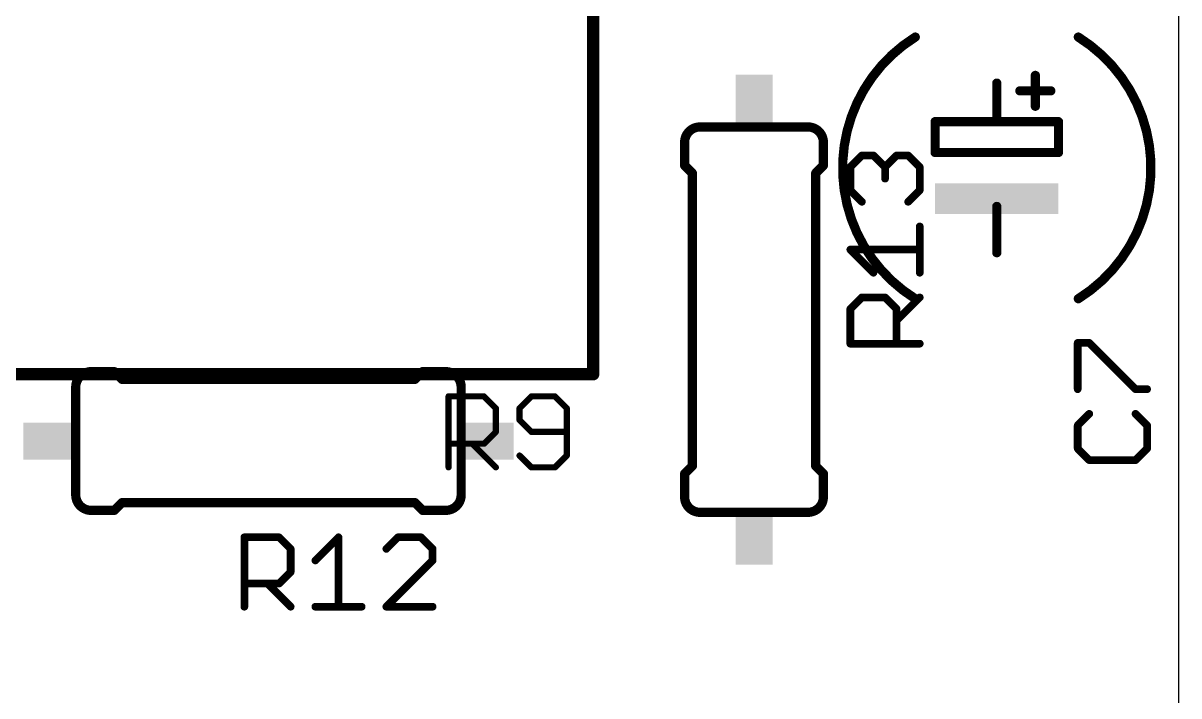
# Model space of a CAD drawing. Extents: x 0 to 70, y -10.8 to 60.8.
# Drawn here: x 50.96 to 70, y 36.3 to 47.39 of the extents above; entities that cross this region are included whole.
import ezdxf

# ---------------------------------------------------------------- set-up
doc = ezdxf.new("R2010")
doc.units = 0
for name, color, linetype in [('20', 7, 'CONTINUOUS'), ('21', 253, 'CONTINUOUS'), ('25', 253, 'CONTINUOUS')]:
    doc.layers.add(name, color=color, linetype=linetype)

# ---------------------------------------------------------------- blocks, each defined once
blk = doc.blocks.new('RECT')
blk.add_solid([(-0.5, -0.5), (0.5, -0.5), (-0.5, 0.5), (0.5, 0.5)])

msp = doc.modelspace()

# ---------------------------------------------------------------- linework, layer by layer
at = {"layer": '20'}
msp.add_line((70, 0), (70, 50), dxfattribs=at)
at = {"layer": '21'}
for points, const_width in [([(60.35, 50.7), (60.35, 41.6)], 0.2032), ([(67, 46.397), (67, 45.762)], 0.1524), ([(67.635, 46.524), (67.635, 46.016)], 0.1524), ([(67.381, 46.27), (67.889, 46.27)], 0.1524), ([(62.111, 45.675), (63.889, 45.675)], 0.1524), ([(67, 45.762), (65.984, 45.762)], 0.1524), ([(65.984, 45.762), (65.984, 45.254)], 0.1524), ([(68.016, 45.762), (67, 45.762)], 0.1524), ([(68.016, 45.254), (68.016, 45.762)], 0.1524), ([(61.857, 45.421), (61.857, 45.04)], 0.1524), ([(64.143, 45.421), (64.143, 45.04)], 0.1524), ([(65.984, 45.254), (68.016, 45.254)], 0.1524), ([(61.984, 44.913), (61.857, 45.04)], 0.1524), ([(61.984, 40.087), (61.984, 44.913)], 0.1524), ([(64.016, 44.913), (64.143, 45.04)], 0.1524), ([(64.016, 40.087), (64.016, 44.913)], 0.1524), ([(67, 44.365), (67, 43.603)], 0.1524), ([(52.079, 41.643), (52.46, 41.643)], 0.1524), ([(52.587, 41.516), (52.46, 41.643)], 0.1524), ([(57.413, 41.516), (57.54, 41.643)], 0.1524), ([(57.921, 41.643), (57.54, 41.643)], 0.1524), ([(60.35, 41.6), (43.65, 41.6)], 0.2032), ([(52.587, 41.516), (57.413, 41.516)], 0.1524), ([(51.825, 41.389), (51.825, 39.611)], 0.1524), ([(58.175, 41.389), (58.175, 39.611)], 0.1524), ([(61.984, 40.087), (61.857, 39.96)], 0.1524), ([(61.857, 39.579), (61.857, 39.96)], 0.1524), ([(64.016, 40.087), (64.143, 39.96)], 0.1524), ([(64.143, 39.579), (64.143, 39.96)], 0.1524), ([(52.079, 39.357), (52.46, 39.357)], 0.1524), ([(52.587, 39.484), (52.46, 39.357)], 0.1524), ([(52.587, 39.484), (57.413, 39.484)], 0.1524), ([(57.413, 39.484), (57.54, 39.357)], 0.1524), ([(57.921, 39.357), (57.54, 39.357)], 0.1524), ([(62.111, 39.325), (63.889, 39.325)], 0.1524)]:
    msp.add_lwpolyline(points, dxfattribs=dict(at, const_width=const_width))
for points, const_width in [([(65.6568, 47.1557, 0.5551), (65.6568, 42.8443)], 0.1524), ([(65.6769, 47.1234, 1), (65.6367, 47.188)], 0.0762), ([(68.3432, 42.8443, 0.5551), (68.3432, 47.1557)], 0.1524), ([(68.3633, 47.188, 1), (68.3231, 47.1234)], 0.0762), ([(67.0381, 46.397, 1), (66.9619, 46.397)], 0.0762), ([(67.6731, 46.524, 1), (67.5969, 46.524)], 0.0762), ([(67.381, 46.3081, 1), (67.381, 46.2319)], 0.0762), ([(67.889, 46.2319, 1), (67.889, 46.3081)], 0.0762), ([(67.5969, 46.016, 1), (67.6731, 46.016)], 0.0762), ([(62.111, 45.675, 0.4142), (61.857, 45.421)], 0.1524), ([(62.111, 45.7131, 1), (62.111, 45.6369)], 0.0762), ([(62.111, 45.6369, 1), (62.111, 45.7131)], 0.0762), ([(64.143, 45.421, 0.4142), (63.889, 45.675)], 0.1524), ([(63.889, 45.7131, 1), (63.889, 45.6369)], 0.0762), ([(63.889, 45.6369, 1), (63.889, 45.7131)], 0.0762), ([(65.984, 45.8001, 1), (65.984, 45.7239)], 0.0762), ([(66.0221, 45.762, 1), (65.9459, 45.762)], 0.0762), ([(67, 45.8001, 1), (67, 45.7239)], 0.0762), ([(66.9619, 45.762, 1), (67.0381, 45.762)], 0.0762), ([(67, 45.7239, 1), (67, 45.8001)], 0.0762), ([(68.0541, 45.762, 1), (67.9779, 45.762)], 0.0762), ([(68.016, 45.7239, 1), (68.016, 45.8001)], 0.0762), ([(61.8951, 45.421, 1), (61.8189, 45.421)], 0.0762), ([(61.8189, 45.421, 1), (61.8951, 45.421)], 0.0762), ([(64.1811, 45.421, 1), (64.1049, 45.421)], 0.0762), ([(64.1049, 45.421, 1), (64.1811, 45.421)], 0.0762), ([(65.984, 45.2921, 1), (65.984, 45.2159)], 0.0762), ([(68.016, 45.2159, 1), (68.016, 45.2921)], 0.0762), ([(65.9459, 45.254, 1), (66.0221, 45.254)], 0.0762), ([(67.9779, 45.254, 1), (68.0541, 45.254)], 0.0762), ([(61.8189, 45.04, 1), (61.8951, 45.04)], 0.0762), ([(61.8839, 45.0669, 1), (61.8301, 45.0131)], 0.0762), ([(62.0221, 44.913, 1), (61.9459, 44.913)], 0.0762), ([(61.9571, 44.8861, 1), (62.0109, 44.9399)], 0.0762), ([(64.0541, 44.913, 1), (63.9779, 44.913)], 0.0762), ([(63.9891, 44.9399, 1), (64.0429, 44.8861)], 0.0762), ([(64.1049, 45.04, 1), (64.1811, 45.04)], 0.0762), ([(64.1699, 45.0131, 1), (64.1161, 45.0669)], 0.0762), ([(67.0381, 44.365, 1), (66.9619, 44.365)], 0.0762), ([(66.9619, 43.603, 1), (67.0381, 43.603)], 0.0762), ([(65.6367, 42.812, 1), (65.6769, 42.8766)], 0.0762), ([(68.3231, 42.8766, 1), (68.3633, 42.812)], 0.0762), ([(52.079, 41.643, 0.4142), (51.825, 41.389)], 0.1524), ([(52.079, 41.6811, 1), (52.079, 41.6049)], 0.0762), ([(52.079, 41.6049, 1), (52.079, 41.6811)], 0.0762), ([(52.4869, 41.6699, 1), (52.4331, 41.6161)], 0.0762), ([(52.46, 41.6049, 1), (52.46, 41.6811)], 0.0762), ([(57.54, 41.6811, 1), (57.54, 41.6049)], 0.0762), ([(57.5669, 41.6161, 1), (57.5131, 41.6699)], 0.0762), ([(58.175, 41.389, 0.4142), (57.921, 41.643)], 0.1524), ([(57.921, 41.6811, 1), (57.921, 41.6049)], 0.0762), ([(57.921, 41.6049, 1), (57.921, 41.6811)], 0.0762), ([(52.587, 41.5541, 1), (52.587, 41.4779)], 0.0762), ([(52.5601, 41.4891, 1), (52.6139, 41.5429)], 0.0762), ([(57.3861, 41.5429, 1), (57.4399, 41.4891)], 0.0762), ([(57.413, 41.4779, 1), (57.413, 41.5541)], 0.0762), ([(60.2992, 41.6, 1), (60.4008, 41.6)], 0.1016), ([(60.35, 41.5492, 1), (60.35, 41.6508)], 0.1016), ([(51.8631, 41.389, 1), (51.7869, 41.389)], 0.0762), ([(51.7869, 41.389, 1), (51.8631, 41.389)], 0.0762), ([(58.2131, 41.389, 1), (58.1369, 41.389)], 0.0762), ([(58.1369, 41.389, 1), (58.2131, 41.389)], 0.0762), ([(61.8951, 39.96, 1), (61.8189, 39.96)], 0.0762), ([(61.8301, 39.9869, 1), (61.8839, 39.9331)], 0.0762), ([(61.9459, 40.087, 1), (62.0221, 40.087)], 0.0762), ([(62.0109, 40.0601, 1), (61.9571, 40.1139)], 0.0762), ([(63.9779, 40.087, 1), (64.0541, 40.087)], 0.0762), ([(64.0429, 40.1139, 1), (63.9891, 40.0601)], 0.0762), ([(64.1811, 39.96, 1), (64.1049, 39.96)], 0.0762), ([(64.1161, 39.9331, 1), (64.1699, 39.9869)], 0.0762), ([(51.825, 39.611, 0.4142), (52.079, 39.357)], 0.1524), ([(51.8631, 39.611, 1), (51.7869, 39.611)], 0.0762), ([(51.7869, 39.611, 1), (51.8631, 39.611)], 0.0762), ([(57.921, 39.357, 0.4142), (58.175, 39.611)], 0.1524), ([(58.2131, 39.611, 1), (58.1369, 39.611)], 0.0762), ([(58.1369, 39.611, 1), (58.2131, 39.611)], 0.0762), ([(61.857, 39.579, 0.4142), (62.111, 39.325)], 0.1524), ([(61.8951, 39.579, 1), (61.8189, 39.579)], 0.0762), ([(61.8189, 39.579, 1), (61.8951, 39.579)], 0.0762), ([(63.889, 39.325, 0.4142), (64.143, 39.579)], 0.1524), ([(64.1811, 39.579, 1), (64.1049, 39.579)], 0.0762), ([(64.1049, 39.579, 1), (64.1811, 39.579)], 0.0762), ([(52.079, 39.3951, 1), (52.079, 39.3189)], 0.0762), ([(52.079, 39.3189, 1), (52.079, 39.3951)], 0.0762), ([(52.4331, 39.3839, 1), (52.4869, 39.3301)], 0.0762), ([(52.46, 39.3189, 1), (52.46, 39.3951)], 0.0762), ([(52.587, 39.5221, 1), (52.587, 39.4459)], 0.0762), ([(52.6139, 39.4571, 1), (52.5601, 39.5109)], 0.0762), ([(57.4399, 39.5109, 1), (57.3861, 39.4571)], 0.0762), ([(57.413, 39.4459, 1), (57.413, 39.5221)], 0.0762), ([(57.54, 39.3951, 1), (57.54, 39.3189)], 0.0762), ([(57.5131, 39.3301, 1), (57.5669, 39.3839)], 0.0762), ([(57.921, 39.3951, 1), (57.921, 39.3189)], 0.0762), ([(57.921, 39.3189, 1), (57.921, 39.3951)], 0.0762), ([(62.111, 39.3631, 1), (62.111, 39.2869)], 0.0762), ([(62.111, 39.2869, 1), (62.111, 39.3631)], 0.0762), ([(63.889, 39.3631, 1), (63.889, 39.2869)], 0.0762), ([(63.889, 39.2869, 1), (63.889, 39.3631)], 0.0762)]:
    msp.add_lwpolyline(points, format="xyb", dxfattribs=dict(at, const_width=const_width))
at = {"layer": '25'}
for points, const_width in [([(64.5866, 45.0139), (64.7772, 45.2046)], 0.127), ([(64.7772, 45.2046), (64.9679, 45.2046)], 0.127), ([(64.9679, 45.2046), (65.1586, 45.0139)], 0.127), ([(65.1586, 45.0139), (65.3492, 45.2046)], 0.127), ([(65.3492, 45.2046), (65.5399, 45.2046)], 0.127), ([(65.5399, 45.2046), (65.7305, 45.0139)], 0.127), ([(64.5866, 44.6326), (64.5866, 45.0139)], 0.127), ([(65.1586, 45.0139), (65.1586, 44.8233)], 0.127), ([(65.7305, 45.0139), (65.7305, 44.6326)], 0.127), ([(64.7772, 44.442), (64.5866, 44.6326)], 0.127), ([(65.7305, 44.6326), (65.5399, 44.442)], 0.127), ([(65.7305, 43.2727), (65.7305, 44.0353)], 0.127), ([(64.9679, 43.2727), (64.5866, 43.654)], 0.127), ([(64.5866, 43.654), (65.7305, 43.654)], 0.127), ([(64.5866, 42.6753), (64.7772, 42.866)], 0.127), ([(64.7772, 42.866), (65.1586, 42.866)], 0.127), ([(65.1586, 42.866), (65.3492, 42.6753)], 0.127), ([(65.3492, 42.4847), (65.7305, 42.866)], 0.127), ([(64.5866, 42.1034), (64.5866, 42.6753)], 0.127), ([(65.3492, 42.6753), (65.3492, 42.1034)], 0.127), ([(65.7305, 42.1034), (64.5866, 42.1034)], 0.127), ([(68.3326, 41.3541), (68.3326, 42.1167)], 0.127), ([(68.3326, 42.1167), (68.5232, 42.1167)], 0.127), ([(68.5232, 42.1167), (69.2859, 41.3541)], 0.127), ([(69.2859, 41.3541), (69.4765, 41.3541)], 0.127), ([(57.9671, 40.0658), (57.9671, 41.2351)], 0.1016), ([(57.9671, 41.2351), (58.5517, 41.2351)], 0.1016), ([(58.5517, 41.2351), (58.7466, 41.0402)], 0.1016), ([(59.3312, 41.2351), (59.1364, 41.0402)], 0.1016), ([(59.721, 41.2351), (59.3312, 41.2351)], 0.1016), ([(59.9159, 41.0402), (59.721, 41.2351)], 0.1016), ([(58.7466, 41.0402), (58.7466, 40.6504)], 0.1016), ([(59.1364, 41.0402), (59.1364, 40.8453)], 0.1016), ([(59.9159, 40.2606), (59.9159, 41.0402)], 0.1016), ([(68.5232, 40.9474), (68.3326, 40.7567)], 0.127), ([(69.4765, 40.7567), (69.2859, 40.9474)], 0.127), ([(59.1364, 40.8453), (59.3312, 40.6504)], 0.1016), ([(68.3326, 40.7567), (68.3326, 40.3754)], 0.127), ([(69.4765, 40.3754), (69.4765, 40.7567)], 0.127), ([(58.7466, 40.6504), (58.5517, 40.4555)], 0.1016), ([(59.3312, 40.6504), (59.9159, 40.6504)], 0.1016), ([(58.5517, 40.4555), (57.9671, 40.4555)], 0.1016), ([(58.3568, 40.4555), (58.7466, 40.0658)], 0.1016), ([(68.3326, 40.3754), (68.5232, 40.1848)], 0.127), ([(69.2859, 40.1848), (69.4765, 40.3754)], 0.127), ([(59.1364, 40.2606), (59.3312, 40.0658)], 0.1016), ([(59.721, 40.0658), (59.9159, 40.2606)], 0.1016), ([(68.5232, 40.1848), (69.2859, 40.1848)], 0.127), ([(59.3312, 40.0658), (59.721, 40.0658)], 0.1016), ([(54.6034, 37.7695), (54.6034, 38.9134)], 0.127), ([(54.6034, 38.9134), (55.1753, 38.9134)], 0.127), ([(55.1753, 38.9134), (55.366, 38.7228)], 0.127), ([(55.7727, 38.5321), (56.154, 38.9134)], 0.127), ([(56.154, 38.9134), (56.154, 37.7695)], 0.127), ([(57.1326, 38.9134), (56.942, 38.7228)], 0.127), ([(57.5139, 38.9134), (57.1326, 38.9134)], 0.127), ([(57.7046, 38.7228), (57.5139, 38.9134)], 0.127), ([(55.366, 38.7228), (55.366, 38.3414)], 0.127), ([(57.7046, 38.5321), (57.7046, 38.7228)], 0.127), ([(56.942, 37.7695), (57.7046, 38.5321)], 0.127), ([(55.366, 38.3414), (55.1753, 38.1508)], 0.127), ([(55.1753, 38.1508), (54.6034, 38.1508)], 0.127), ([(54.9847, 38.1508), (55.366, 37.7695)], 0.127), ([(55.7727, 37.7695), (56.5353, 37.7695)], 0.127), ([(57.7046, 37.7695), (56.942, 37.7695)], 0.127)]:
    msp.add_lwpolyline(points, dxfattribs=dict(at, const_width=const_width))
for points, const_width in [([(64.7772, 45.2364, 1), (64.7772, 45.1728)], 0.0635), ([(64.7997, 45.1822, 1), (64.7547, 45.227)], 0.0635), ([(64.9904, 45.2271, 1), (64.9454, 45.1821)], 0.0635), ([(64.9679, 45.1728, 1), (64.9679, 45.2364)], 0.0635), ([(65.3492, 45.2364, 1), (65.3492, 45.1728)], 0.0635), ([(65.3717, 45.1822, 1), (65.3267, 45.227)], 0.0635), ([(65.5624, 45.227, 1), (65.5174, 45.1822)], 0.0635), ([(65.5399, 45.1728, 1), (65.5399, 45.2364)], 0.0635), ([(64.5641, 45.0363, 1), (64.6091, 44.9915)], 0.0635), ([(64.6184, 45.0139, 1), (64.5549, 45.0139)], 0.0635), ([(65.1361, 45.0363, 1), (65.1811, 44.9915)], 0.0635), ([(65.1904, 45.0139, 1), (65.1269, 45.0139)], 0.0635), ([(65.1361, 44.9914, 1), (65.1811, 45.0364)], 0.0635), ([(65.7623, 45.0139, 1), (65.6988, 45.0139)], 0.0635), ([(65.708, 44.9915, 1), (65.753, 45.0363)], 0.0635), ([(65.1269, 44.8233, 1), (65.1904, 44.8233)], 0.0635), ([(64.6091, 44.6551, 1), (64.5641, 44.6101)], 0.0635), ([(64.5549, 44.6326, 1), (64.6184, 44.6326)], 0.0635), ([(65.6988, 44.6326, 1), (65.7623, 44.6326)], 0.0635), ([(65.753, 44.6101, 1), (65.708, 44.6551)], 0.0635), ([(64.7547, 44.4195, 1), (64.7997, 44.4645)], 0.0635), ([(65.5174, 44.4645, 1), (65.5624, 44.4195)], 0.0635), ([(65.7623, 44.0353, 1), (65.6988, 44.0353)], 0.0635), ([(64.6091, 43.6765, 1), (64.5641, 43.6315)], 0.0635), ([(64.5866, 43.6858, 1), (64.5866, 43.6223)], 0.0635), ([(65.7305, 43.6223, 1), (65.7305, 43.6858)], 0.0635), ([(64.9454, 43.2502, 1), (64.9904, 43.2952)], 0.0635), ([(65.6988, 43.2727, 1), (65.7623, 43.2727)], 0.0635), ([(64.7772, 42.8978, 1), (64.7772, 42.8342)], 0.0635), ([(64.7997, 42.8436, 1), (64.7547, 42.8884)], 0.0635), ([(65.1811, 42.8884, 1), (65.1361, 42.8436)], 0.0635), ([(65.1586, 42.8342, 1), (65.1586, 42.8978)], 0.0635), ([(65.753, 42.8435, 1), (65.708, 42.8885)], 0.0635), ([(64.5641, 42.6977, 1), (64.6091, 42.6529)], 0.0635), ([(64.6184, 42.6753, 1), (64.5549, 42.6753)], 0.0635), ([(65.3809, 42.6753, 1), (65.3174, 42.6753)], 0.0635), ([(65.3267, 42.6529, 1), (65.3717, 42.6977)], 0.0635), ([(65.3267, 42.5072, 1), (65.3717, 42.4622)], 0.0635), ([(64.5866, 42.1352, 1), (64.5866, 42.0716)], 0.0635), ([(64.5549, 42.1034, 1), (64.6184, 42.1034)], 0.0635), ([(65.3174, 42.1034, 1), (65.3809, 42.1034)], 0.0635), ([(65.7305, 42.0716, 1), (65.7305, 42.1352)], 0.0635), ([(68.3644, 42.1167, 1), (68.3008, 42.1167)], 0.0635), ([(68.3326, 42.1485, 1), (68.3326, 42.0849)], 0.0635), ([(68.5456, 42.1392, 1), (68.5008, 42.0942)], 0.0635), ([(68.5232, 42.0849, 1), (68.5232, 42.1485)], 0.0635), ([(68.3008, 41.3541, 1), (68.3644, 41.3541)], 0.0635), ([(69.2859, 41.3859, 1), (69.2859, 41.3224)], 0.0635), ([(69.2635, 41.3316, 1), (69.3083, 41.3766)], 0.0635), ([(69.4765, 41.3224, 1), (69.4765, 41.3859)], 0.0635), ([(57.9925, 41.2351, 1), (57.9417, 41.2351)], 0.0508), ([(57.9671, 41.2605, 1), (57.9671, 41.2097)], 0.0508), ([(58.5697, 41.2531, 1), (58.5337, 41.2171)], 0.0508), ([(58.5517, 41.2097, 1), (58.5517, 41.2605)], 0.0508), ([(59.3312, 41.2605, 1), (59.3312, 41.2097)], 0.0508), ([(59.3492, 41.2171, 1), (59.3132, 41.2531)], 0.0508), ([(59.739, 41.2531, 1), (59.703, 41.2171)], 0.0508), ([(59.721, 41.2097, 1), (59.721, 41.2605)], 0.0508), ([(58.772, 41.0402, 1), (58.7212, 41.0402)], 0.0508), ([(58.7286, 41.0222, 1), (58.7646, 41.0582)], 0.0508), ([(59.1184, 41.0582, 1), (59.1544, 41.0222)], 0.0508), ([(59.1618, 41.0402, 1), (59.111, 41.0402)], 0.0508), ([(59.9413, 41.0402, 1), (59.8905, 41.0402)], 0.0508), ([(59.8979, 41.0222, 1), (59.9339, 41.0582)], 0.0508), ([(68.5457, 40.925, 1), (68.5007, 40.9698)], 0.0635), ([(69.3084, 40.9698, 1), (69.2634, 40.925)], 0.0635), ([(59.1544, 40.8633, 1), (59.1184, 40.8273)], 0.0508), ([(59.111, 40.8453, 1), (59.1618, 40.8453)], 0.0508), ([(68.3644, 40.7567, 1), (68.3008, 40.7567)], 0.0635), ([(68.3101, 40.7791, 1), (68.3551, 40.7343)], 0.0635), ([(69.5083, 40.7567, 1), (69.4447, 40.7567)], 0.0635), ([(69.454, 40.7343, 1), (69.499, 40.7791)], 0.0635), ([(58.7212, 40.6504, 1), (58.772, 40.6504)], 0.0508), ([(58.7646, 40.6324, 1), (58.7286, 40.6684)], 0.0508), ([(59.3312, 40.6758, 1), (59.3312, 40.625)], 0.0508), ([(59.3132, 40.6324, 1), (59.3492, 40.6684)], 0.0508), ([(59.9159, 40.625, 1), (59.9159, 40.6758)], 0.0508), ([(57.9671, 40.4809, 1), (57.9671, 40.4301)], 0.0508), ([(58.3748, 40.4735, 1), (58.3388, 40.4375)], 0.0508), ([(58.5337, 40.4735, 1), (58.5697, 40.4375)], 0.0508), ([(58.5517, 40.4301, 1), (58.5517, 40.4809)], 0.0508), ([(68.3551, 40.3979, 1), (68.3101, 40.3529)], 0.0635), ([(68.3008, 40.3754, 1), (68.3644, 40.3754)], 0.0635), ([(69.4447, 40.3754, 1), (69.5083, 40.3754)], 0.0635), ([(69.499, 40.3529, 1), (69.454, 40.3979)], 0.0635), ([(59.1544, 40.2786, 1), (59.1184, 40.2426)], 0.0508), ([(59.8905, 40.2606, 1), (59.9413, 40.2606)], 0.0508), ([(59.9339, 40.2426, 1), (59.8979, 40.2786)], 0.0508), ([(68.5232, 40.2166, 1), (68.5232, 40.1531)], 0.0635), ([(68.5007, 40.1623, 1), (68.5457, 40.2073)], 0.0635), ([(69.2634, 40.2073, 1), (69.3084, 40.1623)], 0.0635), ([(69.2859, 40.1531, 1), (69.2859, 40.2166)], 0.0635), ([(57.9417, 40.0658, 1), (57.9925, 40.0658)], 0.0508), ([(58.7286, 40.0478, 1), (58.7646, 40.0838)], 0.0508), ([(59.3312, 40.0912, 1), (59.3312, 40.0404)], 0.0508), ([(59.3132, 40.0478, 1), (59.3492, 40.0838)], 0.0508), ([(59.703, 40.0838, 1), (59.739, 40.0478)], 0.0508), ([(59.721, 40.0404, 1), (59.721, 40.0912)], 0.0508), ([(54.6352, 38.9134, 1), (54.5716, 38.9134)], 0.0635), ([(54.6034, 38.9452, 1), (54.6034, 38.8817)], 0.0635), ([(55.1977, 38.9359, 1), (55.1529, 38.8909)], 0.0635), ([(55.1753, 38.8817, 1), (55.1753, 38.9452)], 0.0635), ([(56.1858, 38.9134, 1), (56.1223, 38.9134)], 0.0635), ([(56.1765, 38.8909, 1), (56.1315, 38.9359)], 0.0635), ([(57.1326, 38.9452, 1), (57.1326, 38.8817)], 0.0635), ([(57.1551, 38.8909, 1), (57.1101, 38.9359)], 0.0635), ([(57.5363, 38.9359, 1), (57.4915, 38.8909)], 0.0635), ([(57.5139, 38.8817, 1), (57.5139, 38.9452)], 0.0635), ([(55.3978, 38.7228, 1), (55.3342, 38.7228)], 0.0635), ([(55.3436, 38.7003, 1), (55.3884, 38.7453)], 0.0635), ([(56.9195, 38.7453, 1), (56.9645, 38.7003)], 0.0635), ([(57.7364, 38.7228, 1), (57.6728, 38.7228)], 0.0635), ([(57.6822, 38.7003, 1), (57.727, 38.7453)], 0.0635), ([(55.7502, 38.5546, 1), (55.7952, 38.5096)], 0.0635), ([(57.6728, 38.5321, 1), (57.7364, 38.5321)], 0.0635), ([(57.7271, 38.5096, 1), (57.6821, 38.5546)], 0.0635), ([(55.3342, 38.3414, 1), (55.3978, 38.3414)], 0.0635), ([(55.3884, 38.3189, 1), (55.3436, 38.3639)], 0.0635), ([(54.6034, 38.1826, 1), (54.6034, 38.1191)], 0.0635), ([(55.0072, 38.1733, 1), (54.9622, 38.1283)], 0.0635), ([(55.1529, 38.1733, 1), (55.1977, 38.1283)], 0.0635), ([(55.1753, 38.1191, 1), (55.1753, 38.1826)], 0.0635), ([(54.5716, 37.7695, 1), (54.6352, 37.7695)], 0.0635), ([(55.3435, 37.747, 1), (55.3885, 37.792)], 0.0635), ([(55.7727, 37.8013, 1), (55.7727, 37.7377)], 0.0635), ([(56.1223, 37.7695, 1), (56.1858, 37.7695)], 0.0635), ([(56.5353, 37.7377, 1), (56.5353, 37.8013)], 0.0635), ([(56.9195, 37.792, 1), (56.9645, 37.747)], 0.0635), ([(56.942, 37.8013, 1), (56.942, 37.7377)], 0.0635), ([(57.7046, 37.7377, 1), (57.7046, 37.8013)], 0.0635)]:
    msp.add_lwpolyline(points, format="xyb", dxfattribs=dict(at, const_width=const_width))

# ---------------------------------------------------------------- block references
at = {"layer": '21'}
for p, xscale, yscale, rotation in [((63, 46.1068), 0.8636, 0.6096, 270), ((67, 44.492), 0.508, 2.032, 270), ((51.3932, 40.5), 0.8636, 0.6096, 180), ((58.6068, 40.5), 0.8636, 0.6096, 180), ((63, 38.8932), 0.8636, 0.6096, 270)]:
    msp.add_blockref('RECT', p, dxfattribs=dict(at, xscale=xscale, yscale=yscale, rotation=rotation))

doc.saveas('drawing.dxf')
